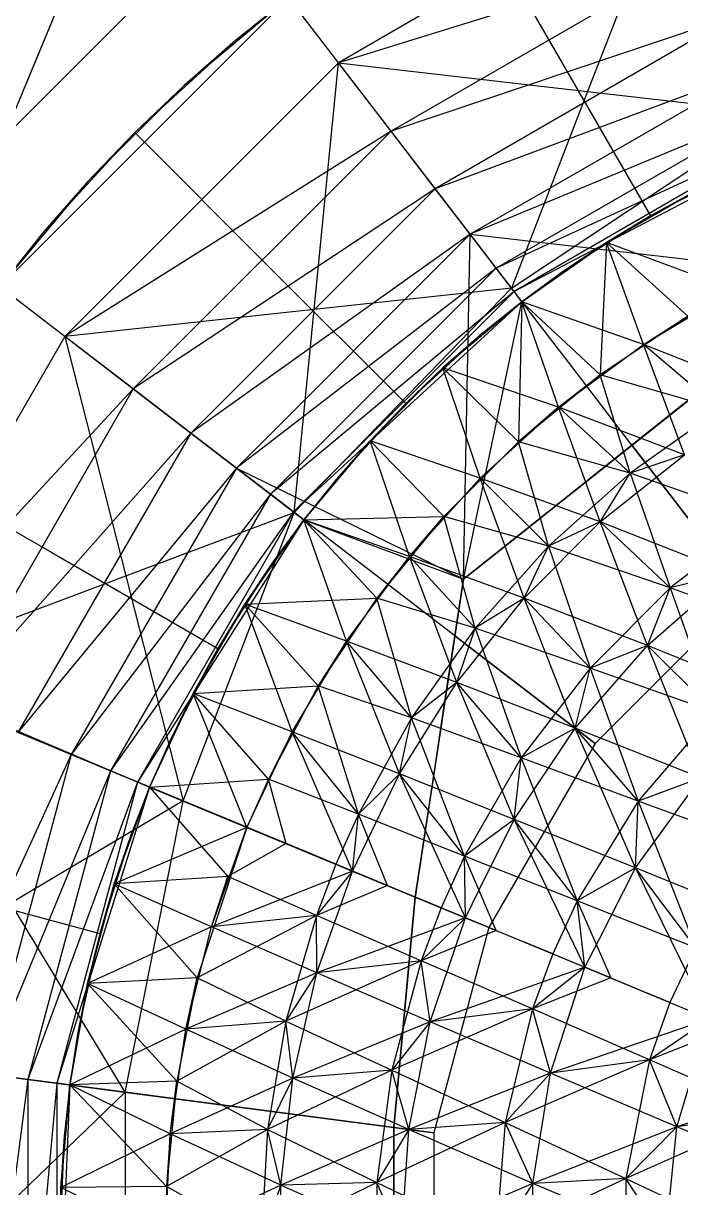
# Model space of a CAD drawing. Header units: millimetres. Extents: x -90 to 90, y -106 to 105.
# Drawn here: x -38.14 to -17.55, y 1.61 to 38.07 of the extents above; entities that cross this region are included whole.
import ezdxf

# ---------------------------------------------------------------- set-up
doc = ezdxf.new("R2010")
doc.units = ezdxf.units.MM
doc.header["$MEASUREMENT"] = 0
for name, color, linetype, true_color in [('1-CHJ_FG-O180x6', 116, 'Continuous', 0x008040), ('1-CHJ_XG1-O245x8', 241, 'Continuous', 0xff969c), ('1-QD_FG1-O114x6', 154, 'Continuous', 0x155aa6), ('1-QD_FG2-O140x6', 140, 'Continuous', 0x00b5ff), ('1-QD_FG3-O168x6', 254, 'Continuous', 0xbfbfff), ('1-QD_XG1-O168x6', 30, 'Continuous', 0xff7f00), ('1-QD_XG2-O180x8', 86, 'Continuous', 0x146d00), ('1-QD_XG3-O203x8', 12, 'Continuous', 0xbf0000), ('1-TC_ZL-B500x300x12x16', 31, 'Continuous', 0xffc28c), ('1-TG_CL-O457x12', 5, 'Continuous', 0x0000ff), ('1-TG_FG-O219x10', 140, 'Continuous', 0x00bcff), ('1-TG_HL-O299x8', 9, 'Continuous', 0xc4c4c4), ('1-TG_XG-O299x8', 12, 'Continuous', 0xb80000), ('1-TG_ZC1-O299x8', 140, 'Continuous', 0x00b2ff), ('1-TG_ZC2-O457x10', 84, 'Continuous', 0x25a025), ('1-XWM_L1-O402x10', 145, 'Continuous', 0x3e88b5), ('1-YGZ-O1100x50', 1, 'Continuous', 0xff0000), ('1-YGZ-O1200x30', 9, 'Continuous', 0xbfbfbf), ('1-YGZ-O600x20', 6, 'Continuous', 0xff00ff), ('1-ZHJ_FG1-O219x8', 125, 'Continuous', 0x3fbf7f), ('1-ZHJ_XG1-O351x10', 15, 'Continuous', 0xbf3f3f)]:
    doc.layers.add(name, color=color, linetype=linetype, true_color=true_color)

msp = doc.modelspace()

# ---------------------------------------------------------------- linework, layer by layer
at = {"layer": '1-CHJ_FG-O180x6'}
for p, q in [((-17.085, 32.819, 20), (-18.5, 32.043, 23)), ((-18.5, 32.043, 23), (-19.88, 31.205, 20)), ((-19.88, 31.205, 20), (-21.222, 30.309, 23)), ((-21.222, 30.309, 23), (-22.524, 29.354, 20)), ((-22.524, 29.354, 20), (-23.783, 28.344, 23)), ((-23.783, 28.344, 23), (-24.997, 27.279, 20)), ((-24.997, 27.279, 20), (-26.163, 26.163, 23)), ((-26.163, 26.163, 23), (-27.279, 24.997, 20)), ((-27.279, 24.997, 20), (-28.344, 23.783, 23)), ((-28.344, 23.783, 23), (-29.354, 22.524, 20)), ((-29.354, 22.524, 20), (-30.309, 21.222, 23)), ((-30.309, 21.222, 23), (-31.205, 19.88, 20)), ((-31.205, 19.88, 20), (-32.043, 18.5, 23)), ((-32.043, 18.5, 23), (-32.819, 17.085, 20)), ((-32.819, 17.085, 20), (-33.533, 15.637, 23)), ((-33.533, 15.637, 23), (-34.184, 14.159, 20)), ((-34.184, 14.159, 20), (-34.769, 12.655, 23)), ((-34.769, 12.655, 23), (-35.288, 11.126, 20)), ((-35.288, 11.126, 20), (-35.739, 9.576, 23)), ((-35.739, 9.576, 23), (-36.123, 8.008, 20)), ((-36.123, 8.008, 20), (-36.438, 6.425, 23)), ((-36.438, 6.425, 23), (-36.683, 4.829, 20)), ((-36.683, 4.829, 20), (-36.859, 3.225, 23)), ((-36.859, 3.225, 23), (-36.965, 1.614, 20)), ((-36.965, 1.614, 20), (-37, 0, 23))]:
    msp.add_line(p, q, dxfattribs=at)
at = {"layer": '1-CHJ_XG1-O245x8'}
for p, q in [((-15.637, 33.533, 23), (-18.5, 32.043, 23)), ((-17.085, 32.819, 20), (-19.88, 31.205, 20)), ((-18.5, 32.043, 23), (-21.222, 30.309, 23)), ((-19.88, 31.205, 20), (-22.524, 29.354, 20)), ((-21.222, 30.309, 23), (-22.524, 29.354, 23)), ((-22.524, 29.354, 20), (-24.997, 27.279, 20)), ((-22.524, 29.354, 23), (-23.783, 28.344, 23)), ((-23.783, 28.344, 23), (-26.163, 26.163, 23)), ((-24.997, 27.279, 20), (-27.279, 24.997, 20)), ((-26.163, 26.163, 23), (-28.344, 23.783, 23)), ((-27.279, 24.997, 20), (-29.354, 22.524, 20)), ((-28.344, 23.783, 23), (-29.354, 22.524, 23)), ((-29.354, 22.524, 20), (-31.205, 19.88, 20)), ((-29.354, 22.524, 23), (-30.309, 21.222, 23)), ((-30.309, 21.222, 23), (-32.043, 18.5, 23)), ((-31.205, 19.88, 20), (-32.819, 17.085, 20)), ((-32.043, 18.5, 23), (-33.533, 15.637, 23)), ((-32.819, 17.085, 20), (-34.184, 14.159, 20)), ((-33.533, 15.637, 23), (-34.184, 14.159, 23)), ((-34.184, 14.159, 20), (-35.288, 11.126, 20)), ((-34.184, 14.159, 23), (-34.769, 12.655, 23)), ((-34.769, 12.655, 23), (-35.739, 9.576, 23)), ((-35.288, 11.126, 20), (-36.123, 8.008, 20)), ((-35.739, 9.576, 23), (-36.438, 6.425, 23)), ((-36.123, 8.008, 20), (-36.683, 4.829, 20)), ((-36.438, 6.425, 23), (-36.683, 4.829, 23)), ((-36.683, 4.829, 20), (-36.965, 1.614, 20)), ((-36.683, 4.829, 23), (-36.859, 3.225, 23)), ((-36.859, 3.225, 23), (-37, 0, 23)), ((-36.965, 1.614, 20), (-36.965, -1.614, 20))]:
    msp.add_line(p, q, dxfattribs=at)
at = {"layer": '1-QD_FG1-O114x6'}
for p, q in [((-16.005, 20.858, 23.664), (-17.883, 20.391, 20.765)), ((-18.591, 18.591, 23.664), (-17.883, 20.391, 20.765)), ((-18.591, 18.591, 23.664), (-20.391, 17.883, 20.765)), ((-16.502, 16.502, 23.055), (-18.591, 18.591, 23.664)), ((-20.858, 16.005, 23.664), (-20.391, 17.883, 20.765)), ((-20.858, 16.005, 23.664), (-22.551, 15.068, 20.765)), ((-18.881, 13.718, 23.055), (-20.858, 16.005, 23.664)), ((-22.769, 13.146, 23.664), (-22.551, 15.068, 20.765)), ((-16.917, 14.449, 25.867), (-18.881, 13.718, 23.055)), ((-18.969, 11.625, 25.867), (-18.881, 13.718, 23.055)), ((-22.769, 13.146, 23.664), (-24.325, 11.996, 20.765)), ((-20.794, 10.595, 23.055), (-22.769, 13.146, 23.664)), ((-24.29, 10.061, 23.664), (-24.325, 11.996, 20.765)), ((-18.969, 11.625, 25.867), (-20.794, 10.595, 23.055)), ((-17.076, 9.127, 24.993), (-18.969, 11.625, 25.867)), ((-20.554, 8.514, 25.867), (-20.794, 10.595, 23.055)), ((-24.29, 10.061, 23.664), (-25.682, 8.718, 20.765)), ((-25.395, 6.805, 23.664), (-25.682, 8.718, 20.765)), ((-20.554, 8.514, 25.867), (-22.195, 7.212, 23.055)), ((-22.195, 7.212, 23.055), (-25.395, 6.805, 23.664)), ((-21.633, 5.194, 25.867), (-22.195, 7.212, 23.055)), ((-25.395, 6.805, 23.664), (-26.601, 5.291, 20.765)), ((-16.65, 6.897, 27.694), (-18.528, 5.62, 24.993)), ((-18.528, 5.62, 24.993), (-21.633, 5.194, 25.867)), ((-17.676, 3.516, 27.694), (-18.528, 5.62, 24.993)), ((-26.066, 3.432, 23.664), (-26.601, 5.291, 20.765)), ((-21.633, 5.194, 25.867), (-23.05, 3.651, 23.055)), ((-23.05, 3.651, 23.055), (-26.066, 3.432, 23.664)), ((-22.179, 1.746, 25.867), (-23.05, 3.651, 23.055)), ((-14.708, 3.941, 26.563), (-17.676, 3.516, 27.694)), ((-26.066, 3.432, 23.664), (-27.064, 1.774, 20.765)), ((-17.676, 3.516, 27.694), (-19.269, 1.898, 24.993)), ((-19.269, 1.898, 24.993), (-22.179, 1.746, 25.867)), ((-18.022, 0, 27.694), (-19.269, 1.898, 24.993)), ((-26.291, 0, 23.664), (-27.064, 1.774, 20.765)), ((-22.179, 1.746, 25.867), (-23.338, 0, 23.055))]:
    msp.add_line(p, q, dxfattribs=at)
at = {"layer": '1-QD_FG2-O140x6'}
for p, q in [((-19.88, 31.205, 15), (-20.074, 27.066, 15)), ((-17.324, 28.903, 15), (-19.88, 31.205, 15)), ((-22.524, 29.354, 15), (-22.63, 24.968, 15)), ((-20.074, 27.066, 15), (-22.524, 29.354, 15)), ((-18.721, 28.019, 18.208), (-17.324, 28.903, 15)), ((-16.324, 25.98, 18.142), (-18.721, 28.019, 18.208)), ((-22.63, 24.968, 15), (-24.997, 27.279, 15)), ((-21.378, 26.049, 18.208), (-20.074, 27.066, 15)), ((-21.378, 26.049, 18.208), (-22.63, 24.968, 15)), ((-19.13, 23.989, 18.142), (-21.378, 26.049, 18.208)), ((-24.968, 22.63, 15), (-27.279, 24.997, 15)), ((-17.429, 24.563, 21.104), (-19.13, 23.989, 18.142)), ((-21.696, 21.696, 18.142), (-23.828, 23.828, 18.208)), ((-20.069, 22.457, 21.104), (-19.13, 23.989, 18.142)), ((-29.354, 22.524, 15), (-24.968, 22.63, 15)), ((-26.049, 21.378, 18.208), (-24.968, 22.63, 15)), ((-27.066, 20.074, 15), (-29.354, 22.524, 15)), ((-20.069, 22.457, 21.104), (-21.696, 21.696, 18.142)), ((-17.883, 20.391, 20.765), (-20.069, 22.457, 21.104)), ((-22.457, 20.069, 21.104), (-21.696, 21.696, 18.142)), ((-26.049, 21.378, 18.208), (-27.066, 20.074, 15)), ((-23.989, 19.13, 18.142), (-26.049, 21.378, 18.208)), ((-31.205, 19.88, 15), (-27.066, 20.074, 15)), ((-22.457, 20.069, 21.104), (-23.989, 19.13, 18.142)), ((-20.391, 17.883, 20.765), (-22.457, 20.069, 21.104)), ((-28.903, 17.324, 15), (-31.205, 19.88, 15)), ((-24.563, 17.429, 21.104), (-23.989, 19.13, 18.142)), ((-28.019, 18.721, 18.208), (-28.903, 17.324, 15)), ((-25.98, 16.324, 18.142), (-28.019, 18.721, 18.208)), ((-32.819, 17.085, 15), (-28.903, 17.324, 15)), ((-24.563, 17.429, 21.104), (-25.98, 16.324, 18.142)), ((-22.551, 15.068, 20.765), (-24.563, 17.429, 21.104)), ((-30.462, 14.408, 15), (-32.819, 17.085, 15)), ((-26.36, 14.569, 21.104), (-25.98, 16.324, 18.142)), ((-29.719, 15.885, 18.208), (-30.462, 14.408, 15)), ((-27.644, 13.313, 18.142), (-29.719, 15.885, 18.208)), ((-34.184, 14.159, 15), (-30.462, 14.408, 15)), ((-26.36, 14.569, 21.104), (-27.644, 13.313, 18.142)), ((-24.325, 11.996, 20.765), (-26.36, 14.569, 21.104)), ((-34.184, 14.159, 15), (-31.728, 11.352, 15)), ((-27.826, 11.526, 21.104), (-27.644, 13.313, 18.142)), ((-31.728, 11.352, 15), (-35.288, 11.126, 15)), ((-32.247, 9.782, 18.208), (-31.728, 11.352, 15)), ((-27.826, 11.526, 21.104), (-28.961, 10.134, 18.142)), ((-35.288, 11.126, 15), (-32.688, 8.188, 15)), ((-28.961, 10.134, 18.142), (-32.247, 9.782, 18.208)), ((-28.941, 8.338, 21.104), (-28.961, 10.134, 18.142)), ((-25.682, 8.718, 20.765), (-28.941, 8.338, 21.104)), ((-32.688, 8.188, 15), (-36.123, 8.008, 15)), ((-33.05, 6.574, 18.208), (-32.688, 8.188, 15)), ((-28.941, 8.338, 21.104), (-29.913, 6.828, 18.142)), ((-36.123, 8.008, 15), (-33.333, 4.944, 15)), ((-29.913, 6.828, 18.142), (-33.05, 6.574, 18.208)), ((-29.693, 5.045, 21.104), (-29.913, 6.828, 18.142)), ((-26.601, 5.291, 20.765), (-29.693, 5.045, 21.104)), ((-33.333, 4.944, 15), (-36.683, 4.829, 15)), ((-36.683, 4.829, 15), (-33.657, 1.653, 15)), ((-33.535, 3.303, 18.208), (-33.333, 4.944, 15)), ((-29.693, 5.045, 21.104), (-30.49, 3.435, 18.142)), ((-33.535, 3.303, 18.208), (-33.657, 1.653, 15)), ((-30.49, 3.435, 18.142), (-33.535, 3.303, 18.208)), ((-30.071, 1.689, 21.104), (-30.49, 3.435, 18.142)), ((-33.657, 1.653, 15), (-36.965, 1.614, 15)), ((-30.071, 1.689, 21.104), (-30.683, 0, 18.142)), ((-27.064, 1.774, 20.765), (-30.071, 1.689, 21.104))]:
    msp.add_line(p, q, dxfattribs=at)
at = {"layer": '1-QD_FG3-O168x6'}
for p, q in [((-17.085, 32.819, 15), (-19.88, 31.205, 12)), ((-19.88, 31.205, 15), (-22.524, 29.354, 12)), ((-19.88, 31.205, 12), (-19.88, 31.205, 15)), ((-22.524, 29.354, 15), (-24.997, 27.279, 12)), ((-24.997, 27.279, 15), (-27.279, 24.997, 12)), ((-24.997, 27.279, 12), (-24.997, 27.279, 15)), ((-27.279, 24.997, 15), (-29.354, 22.524, 12)), ((-27.279, 24.997, 12), (-27.279, 24.997, 15)), ((-29.354, 22.524, 15), (-31.205, 19.88, 12)), ((-31.205, 19.88, 15), (-32.819, 17.085, 12)), ((-31.205, 19.88, 12), (-31.205, 19.88, 15)), ((-32.819, 17.085, 15), (-34.184, 14.159, 12)), ((-32.819, 17.085, 12), (-32.819, 17.085, 15)), ((-34.184, 14.159, 15), (-35.288, 11.126, 12)), ((-32.837, 13.602, 13.63), (-34.184, 14.159, 15)), ((-34.184, 14.159, 15), (-31.133, 12.896, 15)), ((-32.692, 13.541, 16.642), (-29.906, 12.388, 16.712)), ((-31.133, 12.896, 15), (-32.692, 13.541, 16.642)), ((-31.133, 12.896, 18.208), (-28.347, 11.742, 18.142)), ((-29.906, 12.388, 16.712), (-31.133, 12.896, 18.208)), ((-29.509, 12.223, 19.697), (-26.73, 11.072, 19.494)), ((-28.347, 11.742, 18.142), (-29.509, 12.223, 19.697)), ((-27.826, 11.526, 21.104), (-25.057, 10.379, 20.765)), ((-26.73, 11.072, 19.494), (-27.826, 11.526, 21.104)), ((-35.288, 11.126, 15), (-36.123, 8.008, 12)), ((-35.288, 11.126, 12), (-35.288, 11.126, 15)), ((-26.085, 10.805, 22.428), (-23.333, 9.665, 21.953)), ((-25.057, 10.379, 20.765), (-26.085, 10.805, 22.428)), ((-24.29, 10.061, 23.664), (-21.561, 8.931, 23.055)), ((-23.333, 9.665, 21.953), (-24.29, 10.061, 23.664)), ((-22.445, 9.297, 24.811), (-19.745, 8.179, 24.069)), ((-21.561, 8.931, 23.055), (-22.445, 9.297, 24.811)), ((-20.554, 8.514, 25.867), (-17.888, 7.409, 24.993)), ((-19.745, 8.179, 24.069), (-20.554, 8.514, 25.867)), ((-36.123, 8.008, 15), (-36.683, 4.829, 12)), ((-36.123, 8.008, 12), (-36.123, 8.008, 15)), ((-18.621, 7.713, 26.829), (-15.994, 6.625, 25.825)), ((-17.888, 7.409, 24.993), (-18.621, 7.713, 26.829)), ((-36.683, 4.829, 15), (-36.965, 1.614, 12)), ((-36.965, 1.614, 12), (-36.965, 1.614, 15)), ((-36.965, 1.614, 15), (-36.965, -1.614, 12))]:
    msp.add_line(p, q, dxfattribs=at)
at = {"layer": '1-QD_XG1-O168x6'}
for p, q in [((-18.591, 18.591, 23.664), (-20.069, 22.457, 21.104)), ((-16.005, 20.858, 23.664), (-20.069, 22.457, 21.104)), ((-18.591, 18.591, 23.664), (-16.005, 20.858, 23.664)), ((-20.858, 16.005, 23.664), (-22.457, 20.069, 21.104)), ((-18.591, 18.591, 23.664), (-22.457, 20.069, 21.104)), ((-13.718, 18.881, 23.055), (-17.883, 20.391, 20.765)), ((-17.883, 20.391, 20.765), (-16.502, 16.502, 23.055)), ((-20.858, 16.005, 23.664), (-18.591, 18.591, 23.664)), ((-16.917, 14.449, 25.867), (-18.591, 18.591, 23.664)), ((-14.449, 16.917, 25.867), (-18.591, 18.591, 23.664)), ((-16.502, 16.502, 23.055), (-20.391, 17.883, 20.765)), ((-20.391, 17.883, 20.765), (-18.881, 13.718, 23.055)), ((-22.769, 13.146, 23.664), (-24.563, 17.429, 21.104)), ((-20.858, 16.005, 23.664), (-24.563, 17.429, 21.104)), ((-16.502, 16.502, 23.055), (-18.881, 13.718, 23.055)), ((-22.769, 13.146, 23.664), (-20.858, 16.005, 23.664)), ((-18.969, 11.625, 25.867), (-20.858, 16.005, 23.664)), ((-16.917, 14.449, 25.867), (-20.858, 16.005, 23.664)), ((-18.881, 13.718, 23.055), (-22.551, 15.068, 20.765)), ((-22.551, 15.068, 20.765), (-20.794, 10.595, 23.055)), ((-24.29, 10.061, 23.664), (-26.36, 14.569, 21.104)), ((-22.769, 13.146, 23.664), (-26.36, 14.569, 21.104)), ((-18.969, 11.625, 25.867), (-16.917, 14.449, 25.867)), ((-18.881, 13.718, 23.055), (-20.794, 10.595, 23.055)), ((-14.967, 12.283, 24.993), (-18.881, 13.718, 23.055)), ((-18.881, 13.718, 23.055), (-17.076, 9.127, 24.993)), ((-23.848, 10.958, 23.664), (-22.769, 13.146, 23.664)), ((-20.554, 8.514, 25.867), (-22.769, 13.146, 23.664)), ((-18.969, 11.625, 25.867), (-22.769, 13.146, 23.664)), ((-20.794, 10.595, 23.055), (-24.325, 11.996, 20.765)), ((-23.333, 9.665, 21.953), (-24.325, 11.996, 20.765)), ((-20.1, 9.405, 25.867), (-18.969, 11.625, 25.867)), ((-16.65, 6.897, 27.694), (-18.969, 11.625, 25.867)), ((-14.985, 10.012, 27.694), (-18.969, 11.625, 25.867)), ((-24.29, 10.061, 23.664), (-23.848, 10.958, 23.664)), ((-20.794, 10.595, 23.055), (-21.561, 8.931, 23.055)), ((-17.076, 9.127, 24.993), (-20.794, 10.595, 23.055)), ((-20.794, 10.595, 23.055), (-19.745, 8.179, 24.069)), ((-24.29, 10.061, 23.664), (-28.941, 8.338, 21.104)), ((-24.611, 9.114, 23.664), (-24.29, 10.061, 23.664)), ((-23.333, 9.665, 21.953), (-25.682, 8.718, 20.765)), ((-20.554, 8.514, 25.867), (-20.1, 9.405, 25.867)), ((-17.076, 9.127, 24.993), (-17.888, 7.409, 24.993)), ((-25.395, 6.805, 23.664), (-24.611, 9.114, 23.664)), ((-21.561, 8.931, 23.055), (-22.195, 7.212, 23.055)), ((-22.195, 7.212, 23.055), (-25.682, 8.718, 20.765)), ((-20.554, 8.514, 25.867), (-25.395, 6.805, 23.664)), ((-20.863, 7.563, 25.867), (-20.554, 8.514, 25.867)), ((-25.395, 6.805, 23.664), (-28.941, 8.338, 21.104)), ((-19.745, 8.179, 24.069), (-22.195, 7.212, 23.055)), ((-21.633, 5.194, 25.867), (-20.863, 7.563, 25.867)), ((-17.888, 7.409, 24.993), (-18.528, 5.62, 24.993)), ((-22.195, 7.212, 23.055), (-26.601, 5.291, 20.765)), ((-22.195, 7.212, 23.055), (-23.05, 3.651, 23.055)), ((-18.528, 5.62, 24.993), (-22.195, 7.212, 23.055)), ((-25.395, 6.805, 23.664), (-29.693, 5.045, 21.104)), ((-26.066, 3.432, 23.664), (-25.395, 6.805, 23.664)), ((-21.633, 5.194, 25.867), (-25.395, 6.805, 23.664)), ((-16.65, 6.897, 27.694), (-21.633, 5.194, 25.867)), ((-15.994, 6.625, 25.825), (-18.528, 5.62, 24.993)), ((-17.676, 3.516, 27.694), (-16.94, 5.94, 27.694)), ((-18.528, 5.62, 24.993), (-23.05, 3.651, 23.055)), ((-18.528, 5.62, 24.993), (-19.269, 1.898, 24.993)), ((-14.708, 3.941, 26.563), (-18.528, 5.62, 24.993)), ((-26.601, 5.291, 20.765), (-23.05, 3.651, 23.055)), ((-21.633, 5.194, 25.867), (-26.066, 3.432, 23.664)), ((-22.179, 1.746, 25.867), (-21.633, 5.194, 25.867)), ((-17.676, 3.516, 27.694), (-21.633, 5.194, 25.867)), ((-12.609, 5.223, 29.132), (-17.676, 3.516, 27.694)), ((-26.066, 3.432, 23.664), (-29.693, 5.045, 21.104)), ((-23.05, 3.651, 23.055), (-27.064, 1.774, 20.765)), ((-23.05, 3.651, 23.055), (-23.338, 0, 23.055)), ((-23.05, 3.651, 23.055), (-19.269, 1.898, 24.993)), ((-14.708, 3.941, 26.563), (-19.269, 1.898, 24.993)), ((-26.066, 3.432, 23.664), (-30.071, 1.689, 21.104)), ((-26.291, 0, 23.664), (-26.066, 3.432, 23.664)), ((-22.179, 1.746, 25.867), (-26.066, 3.432, 23.664)), ((-17.676, 3.516, 27.694), (-22.179, 1.746, 25.867)), ((-18.022, 0, 27.694), (-17.676, 3.516, 27.694)), ((-13.531, 1.781, 29.132), (-17.676, 3.516, 27.694)), ((-19.269, 1.898, 24.993), (-23.338, 0, 23.055)), ((-19.269, 1.898, 24.993), (-19.269, -1.898, 24.993)), ((-19.269, 1.898, 24.993), (-15.227, 0, 26.563)), ((-26.291, 0, 23.664), (-30.071, 1.689, 21.104)), ((-27.064, 1.774, 20.765), (-23.338, 0, 23.055)), ((-22.179, 1.746, 25.867), (-26.291, 0, 23.664)), ((-22.179, -1.746, 25.867), (-22.179, 1.746, 25.867)), ((-18.022, 0, 27.694), (-22.179, 1.746, 25.867))]:
    msp.add_line(p, q, dxfattribs=at)
at = {"layer": '1-QD_XG2-O180x8'}
for p, q in [((-19.88, 31.205, 15), (-17.085, 32.819, 15)), ((-22.524, 29.354, 15), (-19.88, 31.205, 15)), ((-19.88, 31.205, 12), (-20.074, 27.066, 15)), ((-17.324, 28.903, 15), (-19.88, 31.205, 12)), ((-18.721, 28.019, 18.208), (-15.885, 29.719, 18.208)), ((-24.997, 27.279, 15), (-22.524, 29.354, 15)), ((-22.524, 29.354, 12), (-22.63, 24.968, 15)), ((-20.074, 27.066, 15), (-22.524, 29.354, 12)), ((-17.324, 28.903, 15), (-20.074, 27.066, 15)), ((-21.378, 26.049, 18.208), (-18.721, 28.019, 18.208)), ((-17.429, 24.563, 21.104), (-18.721, 28.019, 18.208)), ((-14.569, 26.36, 21.104), (-18.721, 28.019, 18.208)), ((-27.279, 24.997, 15), (-24.997, 27.279, 15)), ((-22.63, 24.968, 15), (-24.997, 27.279, 12)), ((-20.074, 27.066, 15), (-22.63, 24.968, 15)), ((-19.13, 23.989, 18.142), (-20.074, 27.066, 15)), ((-16.324, 25.98, 18.142), (-20.074, 27.066, 15)), ((-23.828, 23.828, 18.208), (-21.378, 26.049, 18.208)), ((-20.069, 22.457, 21.104), (-21.378, 26.049, 18.208)), ((-17.429, 24.563, 21.104), (-21.378, 26.049, 18.208)), ((-16.324, 25.98, 18.142), (-19.13, 23.989, 18.142)), ((-29.354, 22.524, 15), (-27.279, 24.997, 15)), ((-24.968, 22.63, 15), (-27.279, 24.997, 12)), ((-22.63, 24.968, 15), (-24.968, 22.63, 15)), ((-19.13, 23.989, 18.142), (-22.63, 24.968, 15)), ((-21.696, 21.696, 18.142), (-22.63, 24.968, 15)), ((-20.069, 22.457, 21.104), (-17.429, 24.563, 21.104)), ((-26.049, 21.378, 18.208), (-23.828, 23.828, 18.208)), ((-22.457, 20.069, 21.104), (-23.828, 23.828, 18.208)), ((-20.069, 22.457, 21.104), (-23.828, 23.828, 18.208)), ((-19.13, 23.989, 18.142), (-21.696, 21.696, 18.142)), ((-19.13, 23.989, 18.142), (-17.883, 20.391, 20.765)), ((-15.068, 22.551, 20.765), (-19.13, 23.989, 18.142)), ((-29.354, 22.524, 12), (-24.968, 22.63, 15)), ((-24.968, 22.63, 15), (-27.066, 20.074, 15)), ((-21.696, 21.696, 18.142), (-24.968, 22.63, 15)), ((-23.989, 19.13, 18.142), (-24.968, 22.63, 15)), ((-31.205, 19.88, 15), (-29.354, 22.524, 15)), ((-27.066, 20.074, 15), (-29.354, 22.524, 12)), ((-22.457, 20.069, 21.104), (-20.069, 22.457, 21.104)), ((-15.068, 22.551, 20.765), (-17.883, 20.391, 20.765)), ((-21.696, 21.696, 18.142), (-23.989, 19.13, 18.142)), ((-21.696, 21.696, 18.142), (-20.391, 17.883, 20.765)), ((-17.883, 20.391, 20.765), (-21.696, 21.696, 18.142)), ((-28.019, 18.721, 18.208), (-26.049, 21.378, 18.208)), ((-24.563, 17.429, 21.104), (-26.049, 21.378, 18.208)), ((-22.457, 20.069, 21.104), (-26.049, 21.378, 18.208)), ((-31.205, 19.88, 12), (-27.066, 20.074, 15)), ((-27.066, 20.074, 15), (-28.903, 17.324, 15)), ((-23.989, 19.13, 18.142), (-27.066, 20.074, 15)), ((-25.98, 16.324, 18.142), (-27.066, 20.074, 15)), ((-24.563, 17.429, 21.104), (-22.457, 20.069, 21.104)), ((-17.883, 20.391, 20.765), (-20.391, 17.883, 20.765)), ((-32.819, 17.085, 15), (-31.205, 19.88, 15)), ((-28.903, 17.324, 15), (-31.205, 19.88, 12)), ((-23.989, 19.13, 18.142), (-25.98, 16.324, 18.142)), ((-20.391, 17.883, 20.765), (-23.989, 19.13, 18.142)), ((-23.989, 19.13, 18.142), (-22.551, 15.068, 20.765)), ((-29.719, 15.885, 18.208), (-28.019, 18.721, 18.208)), ((-26.36, 14.569, 21.104), (-28.019, 18.721, 18.208)), ((-24.563, 17.429, 21.104), (-28.019, 18.721, 18.208)), ((-20.391, 17.883, 20.765), (-22.551, 15.068, 20.765)), ((-32.819, 17.085, 12), (-28.903, 17.324, 15)), ((-28.903, 17.324, 15), (-30.462, 14.408, 15)), ((-25.98, 16.324, 18.142), (-28.903, 17.324, 15)), ((-27.644, 13.313, 18.142), (-28.903, 17.324, 15)), ((-26.36, 14.569, 21.104), (-24.563, 17.429, 21.104)), ((-34.184, 14.159, 15), (-32.819, 17.085, 15)), ((-30.462, 14.408, 15), (-32.819, 17.085, 12)), ((-25.98, 16.324, 18.142), (-27.644, 13.313, 18.142)), ((-22.551, 15.068, 20.765), (-25.98, 16.324, 18.142)), ((-24.325, 11.996, 20.765), (-25.98, 16.324, 18.142)), ((-30.705, 13.799, 18.208), (-29.719, 15.885, 18.208)), ((-27.826, 11.526, 21.104), (-29.719, 15.885, 18.208)), ((-26.36, 14.569, 21.104), (-29.719, 15.885, 18.208)), ((-22.551, 15.068, 20.765), (-24.325, 11.996, 20.765)), ((-34.184, 14.159, 12), (-30.462, 14.408, 15)), ((-30.462, 14.408, 15), (-31.133, 12.896, 15)), ((-27.644, 13.313, 18.142), (-30.462, 14.408, 15)), ((-29.906, 12.388, 16.712), (-30.462, 14.408, 15)), ((-27.392, 12.427, 21.104), (-26.36, 14.569, 21.104)), ((-35.288, 11.126, 15), (-34.184, 14.159, 15)), ((-34.184, 14.159, 12), (-31.728, 11.352, 15)), ((-31.133, 12.896, 18.208), (-30.705, 13.799, 18.208)), ((-27.644, 13.313, 18.142), (-28.347, 11.742, 18.142)), ((-24.325, 11.996, 20.765), (-27.644, 13.313, 18.142)), ((-26.73, 11.072, 19.494), (-27.644, 13.313, 18.142)), ((-31.133, 12.896, 15), (-32.688, 8.188, 15)), ((-31.469, 11.954, 18.208), (-31.133, 12.896, 18.208)), ((-27.826, 11.526, 21.104), (-27.392, 12.427, 21.104)), ((-29.906, 12.388, 16.712), (-31.728, 11.352, 15)), ((-32.247, 9.782, 18.208), (-31.469, 11.954, 18.208)), ((-28.347, 11.742, 18.142), (-28.961, 10.134, 18.142)), ((-24.325, 11.996, 20.765), (-25.057, 10.379, 20.765)), ((-31.728, 11.352, 15), (-35.288, 11.126, 12)), ((-27.826, 11.526, 21.104), (-32.247, 9.782, 18.208)), ((-28.961, 10.134, 18.142), (-31.728, 11.352, 15)), ((-28.156, 10.582, 21.104), (-27.826, 11.526, 21.104)), ((-36.123, 8.008, 15), (-35.288, 11.126, 15)), ((-35.288, 11.126, 12), (-32.688, 8.188, 15)), ((-26.73, 11.072, 19.494), (-28.961, 10.134, 18.142)), ((-28.941, 8.338, 21.104), (-28.156, 10.582, 21.104)), ((-25.057, 10.379, 20.765), (-25.682, 8.718, 20.765)), ((-28.961, 10.134, 18.142), (-32.688, 8.188, 15)), ((-28.961, 10.134, 18.142), (-29.913, 6.828, 18.142)), ((-25.682, 8.718, 20.765), (-28.961, 10.134, 18.142)), ((-33.05, 6.574, 18.208), (-32.247, 9.782, 18.208)), ((-28.941, 8.338, 21.104), (-32.247, 9.782, 18.208)), ((-25.682, 8.718, 20.765), (-29.913, 6.828, 18.142)), ((-25.682, 8.718, 20.765), (-26.601, 5.291, 20.765)), ((-32.688, 8.188, 15), (-36.123, 8.008, 12)), ((-32.688, 8.188, 15), (-33.333, 4.944, 15)), ((-28.941, 8.338, 21.104), (-33.05, 6.574, 18.208)), ((-29.913, 6.828, 18.142), (-32.688, 8.188, 15)), ((-29.693, 5.045, 21.104), (-28.941, 8.338, 21.104)), ((-36.683, 4.829, 15), (-36.123, 8.008, 15)), ((-36.123, 8.008, 12), (-33.333, 4.944, 15)), ((-33.535, 3.303, 18.208), (-33.05, 6.574, 18.208)), ((-29.913, 6.828, 18.142), (-33.333, 4.944, 15)), ((-29.693, 5.045, 21.104), (-33.05, 6.574, 18.208)), ((-29.913, 6.828, 18.142), (-30.49, 3.435, 18.142)), ((-29.913, 6.828, 18.142), (-26.601, 5.291, 20.765)), ((-26.601, 5.291, 20.765), (-30.49, 3.435, 18.142)), ((-26.601, 5.291, 20.765), (-27.064, 1.774, 20.765)), ((-36.965, 1.614, 15), (-36.683, 4.829, 15)), ((-33.333, 4.944, 15), (-36.683, 4.829, 12)), ((-36.683, 4.829, 12), (-33.657, 1.653, 15)), ((-33.333, 4.944, 15), (-33.657, 1.653, 15)), ((-29.693, 5.045, 21.104), (-33.535, 3.303, 18.208)), ((-30.49, 3.435, 18.142), (-33.333, 4.944, 15)), ((-30.071, 1.689, 21.104), (-29.693, 5.045, 21.104)), ((-33.698, 0, 18.208), (-33.535, 3.303, 18.208)), ((-30.49, 3.435, 18.142), (-33.657, 1.653, 15)), ((-30.071, 1.689, 21.104), (-33.535, 3.303, 18.208)), ((-30.49, 3.435, 18.142), (-30.683, 0, 18.142)), ((-30.49, 3.435, 18.142), (-27.064, 1.774, 20.765)), ((-33.657, 1.653, 15), (-36.965, 1.614, 12)), ((-36.965, -1.614, 15), (-36.965, 1.614, 15)), ((-30.071, 1.689, 21.104), (-33.698, 0, 18.208)), ((-33.657, 1.653, 15), (-33.657, -1.653, 15)), ((-30.683, 0, 18.142), (-33.657, 1.653, 15)), ((-27.064, 1.774, 20.765), (-30.683, 0, 18.142)), ((-30.071, -1.689, 21.104), (-30.071, 1.689, 21.104)), ((-27.064, 1.774, 20.765), (-27.064, -1.774, 20.765))]:
    msp.add_line(p, q, dxfattribs=at)
at = {"layer": '1-QD_XG3-O203x8'}
for p, q in [((-19.88, 31.205, 12), (-17.085, 32.819, 12)), ((-22.524, 29.354, 12), (-19.88, 31.205, 12)), ((-18.721, 28.019, 18.208), (-19.88, 31.205, 15)), ((-15.885, 29.719, 18.208), (-19.88, 31.205, 15)), ((-24.997, 27.279, 12), (-22.524, 29.354, 12)), ((-21.378, 26.049, 18.208), (-22.524, 29.354, 15)), ((-18.721, 28.019, 18.208), (-22.524, 29.354, 15)), ((-27.279, 24.997, 12), (-24.997, 27.279, 12)), ((-23.828, 23.828, 18.208), (-24.997, 27.279, 15)), ((-21.378, 26.049, 18.208), (-24.997, 27.279, 15)), ((-29.354, 22.524, 12), (-27.279, 24.997, 12)), ((-26.049, 21.378, 18.208), (-27.279, 24.997, 15)), ((-23.828, 23.828, 18.208), (-27.279, 24.997, 15)), ((-31.205, 19.88, 12), (-29.354, 22.524, 12)), ((-28.019, 18.721, 18.208), (-29.354, 22.524, 15)), ((-26.049, 21.378, 18.208), (-29.354, 22.524, 15)), ((-32.819, 17.085, 12), (-31.205, 19.88, 12)), ((-29.719, 15.885, 18.208), (-31.205, 19.88, 15)), ((-28.019, 18.721, 18.208), (-31.205, 19.88, 15)), ((-34.184, 14.159, 12), (-32.819, 17.085, 12)), ((-31.133, 12.896, 18.208), (-32.819, 17.085, 15)), ((-29.719, 15.885, 18.208), (-32.819, 17.085, 15)), ((-35.288, 11.126, 12), (-34.184, 14.159, 12)), ((-34.184, 14.159, 12), (-32.837, 13.602, 13.63)), ((-34.184, 14.159, 15), (-32.692, 13.541, 16.642)), ((-32.837, 13.602, 13.63), (-31.133, 12.896, 15)), ((-32.692, 13.541, 16.642), (-31.133, 12.896, 18.208)), ((-31.133, 12.896, 18.208), (-35.288, 11.126, 15)), ((-31.133, 12.896, 15), (-29.906, 12.388, 16.712)), ((-31.133, 12.896, 18.208), (-29.509, 12.223, 19.697)), ((-29.906, 12.388, 16.712), (-28.347, 11.742, 18.142)), ((-29.509, 12.223, 19.697), (-27.826, 11.526, 21.104)), ((-28.347, 11.742, 18.142), (-26.73, 11.072, 19.494)), ((-27.826, 11.526, 21.104), (-26.085, 10.805, 22.428)), ((-36.123, 8.008, 12), (-35.288, 11.126, 12)), ((-32.247, 9.782, 18.208), (-35.288, 11.126, 15)), ((-26.73, 11.072, 19.494), (-25.057, 10.379, 20.765)), ((-26.085, 10.805, 22.428), (-24.29, 10.061, 23.664)), ((-25.057, 10.379, 20.765), (-23.333, 9.665, 21.953)), ((-24.29, 10.061, 23.664), (-22.445, 9.297, 24.811)), ((-32.247, 9.782, 18.208), (-36.123, 8.008, 15)), ((-23.333, 9.665, 21.953), (-21.561, 8.931, 23.055)), ((-22.445, 9.297, 24.811), (-20.554, 8.514, 25.867)), ((-21.561, 8.931, 23.055), (-19.745, 8.179, 24.069)), ((-20.554, 8.514, 25.867), (-18.621, 7.713, 26.829)), ((-19.745, 8.179, 24.069), (-17.888, 7.409, 24.993)), ((-36.683, 4.829, 12), (-36.123, 8.008, 12)), ((-33.05, 6.574, 18.208), (-36.123, 8.008, 15)), ((-18.621, 7.713, 26.829), (-16.65, 6.897, 27.694)), ((-17.888, 7.409, 24.993), (-15.994, 6.625, 25.825)), ((-33.05, 6.574, 18.208), (-36.683, 4.829, 15)), ((-36.965, 1.614, 12), (-36.683, 4.829, 12)), ((-33.535, 3.303, 18.208), (-36.683, 4.829, 15)), ((-33.535, 3.303, 18.208), (-36.965, 1.614, 15)), ((-36.965, -1.614, 12), (-36.965, 1.614, 12)), ((-33.698, 0, 18.208), (-36.965, 1.614, 15))]:
    msp.add_line(p, q, dxfattribs=at)
at = {"layer": '1-TC_ZL-B500x300x12x16'}
for p, q in [((-24.5, 42.435, 23), (-21.5, 37.239, 23)), ((-29.829, 38.874, 23), (-26.177, 34.114, 23)), ((-21.5, 37.239, 23), (-18.5, 32.043, 23)), ((-34.648, 34.648, 23), (-30.406, 30.406, 23)), ((-26.177, 34.114, 23), (-22.524, 29.354, 23)), ((-30.406, 30.406, 23), (-26.163, 26.163, 23)), ((-38.874, 29.829, 23), (-34.114, 26.177, 23)), ((-34.114, 26.177, 23), (-29.354, 22.524, 23)), ((-42.435, 24.5, 23), (-37.239, 21.5, 23)), ((-37.239, 21.5, 23), (-32.043, 18.5, 23)), ((-39.708, 16.501, 23), (-34.184, 14.159, 23)), ((-41.535, 11.129, 23), (-35.739, 9.576, 23)), ((-42.632, 5.613, 23), (-36.683, 4.829, 23))]:
    msp.add_line(p, q, dxfattribs=at)
at = {"layer": '1-TG_CL-O457x12'}
for p, q in [((-22.851, 29.78, 45.218), (-14.606, 35.261, 45.218)), ((-29.659, 22.758, 45.218), (-22.851, 29.78, 45.218)), ((-33.136, 13.725, 45.218), (-29.659, 22.758, 45.218)), ((-34.947, 4.601, 45.218), (-33.136, 13.725, 45.218)), ((-34.947, 4.601, 45.218), (-34.947, -4.601, 45.218))]:
    msp.add_line(p, q, dxfattribs=at)
at = {"layer": '1-TG_FG-O219x10'}
for p, q in [((-26.623, 34.695, 42.118), (-26.623, 34.695, 45.218)), ((-24.737, 32.238, 42.118), (-26.623, 34.695, 45.218)), ((-24.737, 32.238, 45.218), (-24.737, 32.238, 42.118)), ((-22.851, 29.78, 42.118), (-24.737, 32.238, 45.218)), ((-22.851, 29.78, 45.218), (-22.851, 29.78, 42.118)), ((-20.965, 27.322, 42.118), (-22.851, 29.78, 45.218)), ((-20.965, 27.322, 45.218), (-20.965, 27.322, 42.118)), ((-19.079, 24.864, 42.118), (-20.965, 27.322, 45.218)), ((-34.695, 26.623, 42.118), (-34.695, 26.623, 45.218)), ((-32.177, 24.69, 42.118), (-34.695, 26.623, 45.218)), ((-19.079, 24.864, 45.218), (-16.878, 26.616, 42.118)), ((-20.837, 23.466, 42.118), (-19.079, 24.864, 45.218)), ((-19.079, 24.864, 45.218), (-19.079, 24.864, 42.118)), ((-32.177, 24.69, 45.218), (-32.177, 24.69, 42.118)), ((-29.659, 22.758, 42.118), (-32.177, 24.69, 45.218)), ((-22.594, 22.068, 42.118), (-20.837, 23.466, 45.218)), ((-20.837, 23.466, 45.218), (-20.837, 23.466, 42.118)), ((-29.659, 22.758, 45.218), (-29.659, 22.758, 42.118)), ((-27.14, 20.826, 42.118), (-29.659, 22.758, 45.218)), ((-24.351, 20.67, 42.118), (-22.594, 22.068, 45.218)), ((-22.594, 22.068, 45.218), (-22.594, 22.068, 42.118)), ((-27.14, 20.826, 45.218), (-27.14, 20.826, 42.118)), ((-24.622, 18.893, 42.118), (-27.14, 20.826, 45.218)), ((-24.351, 20.67, 42.118), (-24.622, 18.893, 45.218)), ((-24.934, 16.849, 42.118), (-24.622, 18.893, 45.218)), ((-24.622, 18.893, 45.218), (-24.622, 18.893, 42.118)), ((-25.245, 14.804, 42.118), (-24.934, 16.849, 45.218)), ((-24.934, 16.849, 45.218), (-24.934, 16.849, 42.118)), ((-36.77, 15.231, 42.118), (-40.403, 16.736, 45.218)), ((-36.77, 15.231, 45.218), (-36.77, 15.231, 42.118)), ((-33.136, 13.725, 42.118), (-36.77, 15.231, 45.218)), ((-25.557, 12.76, 42.118), (-25.245, 14.804, 45.218)), ((-25.245, 14.804, 45.218), (-25.245, 14.804, 42.118)), ((-33.136, 13.725, 45.218), (-33.136, 13.725, 42.118)), ((-29.502, 12.22, 42.118), (-33.136, 13.725, 45.218)), ((-25.869, 10.715, 42.118), (-25.557, 12.76, 45.218)), ((-25.557, 12.76, 45.218), (-25.557, 12.76, 42.118)), ((-29.502, 12.22, 45.218), (-29.502, 12.22, 42.118)), ((-25.869, 10.715, 42.118), (-29.502, 12.22, 45.218)), ((-25.869, 10.715, 42.118), (-26.036, 8.91, 45.218)), ((-26.036, 8.91, 42.118), (-26.203, 7.104, 45.218)), ((-26.036, 8.91, 45.218), (-26.036, 8.91, 42.118)), ((-26.37, 5.299, 42.118), (-26.203, 7.104, 45.218)), ((-26.203, 7.104, 45.218), (-26.203, 7.104, 42.118)), ((-34.947, 4.601, 42.118), (-39.153, 5.155, 45.218)), ((-26.537, 3.494, 42.118), (-26.37, 5.299, 45.218)), ((-26.37, 5.299, 45.218), (-26.37, 5.299, 42.118)), ((-34.947, 4.601, 45.218), (-34.947, 4.601, 42.118)), ((-30.742, 4.047, 42.118), (-34.947, 4.601, 45.218)), ((-30.742, 4.047, 45.218), (-30.742, 4.047, 42.118)), ((-26.537, 3.494, 42.118), (-30.742, 4.047, 45.218)), ((-26.537, 1.747, 45.218), (-26.537, 3.494, 42.118)), ((-26.537, 0, 45.218), (-26.537, 1.747, 42.118)), ((-26.537, 1.747, 42.118), (-26.537, 1.747, 45.218))]:
    msp.add_line(p, q, dxfattribs=at)
at = {"layer": '1-TG_HL-O299x8'}
for p, q in [((-16.736, 40.403, 42.118), (-26.623, 34.695, 42.118)), ((-15.866, 38.304, 38.69), (-25.239, 32.892, 38.69)), ((-15.178, 36.643, 34.991), (-24.145, 31.466, 34.991)), ((-14.664, 35.402, 31.103), (-23.327, 30.401, 31.103)), ((-26.623, 34.695, 42.118), (-34.695, 26.623, 42.118)), ((-14.315, 34.559, 27.092), (-22.772, 29.677, 27.092)), ((-25.239, 32.892, 38.69), (-32.892, 25.239, 38.69)), ((-24.145, 31.466, 34.991), (-31.466, 24.145, 34.991)), ((-23.327, 30.401, 31.103), (-30.401, 23.327, 31.103)), ((-22.772, 29.677, 27.092), (-29.677, 22.772, 27.092)), ((-34.695, 26.623, 42.118), (-40.403, 16.736, 42.118)), ((-32.892, 25.239, 38.69), (-38.304, 15.866, 38.69)), ((-31.466, 24.145, 34.991), (-36.643, 15.178, 34.991)), ((-30.401, 23.327, 31.103), (-35.402, 14.664, 31.103)), ((-29.677, 22.772, 27.092), (-34.559, 14.315, 27.092)), ((-36.643, 15.178, 34.991), (-39.323, 5.177, 34.991)), ((-35.402, 14.664, 31.103), (-37.992, 5.002, 31.103)), ((-34.559, 14.315, 27.092), (-37.087, 4.883, 27.092)), ((-37.992, 5.002, 31.103), (-37.992, -5.002, 31.103)), ((-37.087, 4.883, 27.092), (-37.087, -4.883, 27.092))]:
    msp.add_line(p, q, dxfattribs=at)
at = {"layer": '1-TG_XG-O299x8'}
for p, q in [((-26.623, 34.695, 45.218), (-28.268, 36.839, 45.218)), ((-24.737, 32.238, 42.118), (-26.623, 34.695, 42.118)), ((-24.737, 32.238, 45.218), (-26.623, 34.695, 45.218)), ((-22.851, 29.78, 42.118), (-24.737, 32.238, 42.118)), ((-22.851, 29.78, 45.218), (-24.737, 32.238, 45.218)), ((-20.965, 27.322, 42.118), (-22.851, 29.78, 42.118)), ((-20.965, 27.322, 45.218), (-22.851, 29.78, 45.218)), ((-34.695, 26.623, 45.218), (-36.839, 28.268, 45.218)), ((-19.079, 24.864, 42.118), (-20.965, 27.322, 42.118)), ((-19.079, 24.864, 45.218), (-20.965, 27.322, 45.218)), ((-32.177, 24.69, 42.118), (-34.695, 26.623, 42.118)), ((-32.177, 24.69, 45.218), (-34.695, 26.623, 45.218)), ((-16.878, 26.616, 42.118), (-19.079, 24.864, 42.118)), ((-16.878, 26.616, 45.218), (-19.079, 24.864, 45.218)), ((-19.079, 24.864, 42.118), (-20.837, 23.466, 42.118)), ((-19.079, 24.864, 45.218), (-20.837, 23.466, 45.218)), ((-15.523, 20.231, 45.218), (-19.079, 24.864, 45.218)), ((-19.079, 24.864, 42.118), (-15.523, 20.231, 45.218)), ((-29.659, 22.758, 42.118), (-32.177, 24.69, 42.118)), ((-29.659, 22.758, 45.218), (-32.177, 24.69, 45.218)), ((-20.837, 23.466, 42.118), (-22.594, 22.068, 42.118)), ((-20.837, 23.466, 45.218), (-22.594, 22.068, 45.218)), ((-27.14, 20.826, 42.118), (-29.659, 22.758, 42.118)), ((-27.14, 20.826, 45.218), (-29.659, 22.758, 45.218)), ((-22.594, 22.068, 42.118), (-24.351, 20.67, 42.118)), ((-22.594, 22.068, 45.218), (-24.351, 20.67, 45.218)), ((-24.622, 18.893, 42.118), (-27.14, 20.826, 42.118)), ((-24.622, 18.893, 45.218), (-27.14, 20.826, 45.218)), ((-24.622, 18.893, 45.218), (-24.351, 20.67, 45.218)), ((-24.622, 18.893, 42.118), (-24.351, 20.67, 42.118)), ((-15.523, 20.231, 45.218), (-20.231, 15.523, 45.218)), ((-24.934, 16.849, 42.118), (-24.622, 18.893, 42.118)), ((-24.934, 16.849, 45.218), (-24.622, 18.893, 45.218)), ((-20.231, 15.523, 45.218), (-24.622, 18.893, 45.218)), ((-24.622, 18.893, 42.118), (-20.231, 15.523, 45.218)), ((-25.245, 14.804, 42.118), (-24.934, 16.849, 42.118)), ((-25.245, 14.804, 45.218), (-24.934, 16.849, 45.218)), ((-36.77, 15.231, 42.118), (-40.403, 16.736, 42.118)), ((-36.77, 15.231, 45.218), (-40.403, 16.736, 45.218)), ((-20.231, 15.523, 45.218), (-23.559, 9.758, 45.218)), ((-33.136, 13.725, 42.118), (-36.77, 15.231, 42.118)), ((-33.136, 13.725, 45.218), (-36.77, 15.231, 45.218)), ((-25.557, 12.76, 42.118), (-25.245, 14.804, 42.118)), ((-25.557, 12.76, 45.218), (-25.245, 14.804, 45.218)), ((-29.502, 12.22, 42.118), (-33.136, 13.725, 42.118)), ((-29.502, 12.22, 45.218), (-33.136, 13.725, 45.218)), ((-25.869, 10.715, 42.118), (-25.557, 12.76, 42.118)), ((-25.869, 10.715, 45.218), (-25.557, 12.76, 45.218)), ((-25.869, 10.715, 42.118), (-29.502, 12.22, 42.118)), ((-25.869, 10.715, 45.218), (-29.502, 12.22, 45.218)), ((-26.036, 8.91, 42.118), (-25.869, 10.715, 42.118)), ((-26.036, 8.91, 45.218), (-25.869, 10.715, 45.218)), ((-23.559, 9.758, 45.218), (-25.869, 10.715, 45.218)), ((-25.869, 10.715, 42.118), (-23.559, 9.758, 45.218)), ((-23.559, 9.758, 45.218), (-25.282, 3.328, 45.218)), ((-26.203, 7.104, 42.118), (-26.036, 8.91, 42.118)), ((-26.203, 7.104, 45.218), (-26.036, 8.91, 45.218)), ((-26.37, 5.299, 42.118), (-26.203, 7.104, 42.118)), ((-26.37, 5.299, 45.218), (-26.203, 7.104, 45.218)), ((-34.947, 4.601, 42.118), (-39.153, 5.155, 42.118)), ((-34.947, 4.601, 45.218), (-39.153, 5.155, 45.218)), ((-26.537, 3.494, 42.118), (-26.37, 5.299, 42.118)), ((-26.537, 3.494, 45.218), (-26.37, 5.299, 45.218)), ((-30.742, 4.047, 42.118), (-34.947, 4.601, 42.118)), ((-30.742, 4.047, 45.218), (-34.947, 4.601, 45.218)), ((-26.537, 3.494, 42.118), (-30.742, 4.047, 42.118)), ((-26.537, 3.494, 45.218), (-30.742, 4.047, 45.218)), ((-25.282, 3.328, 45.218), (-26.537, 3.494, 45.218)), ((-26.537, 3.494, 42.118), (-25.282, 3.328, 45.218)), ((-26.537, 1.747, 42.118), (-26.537, 3.494, 42.118)), ((-26.537, 1.747, 45.218), (-26.537, 3.494, 45.218)), ((-25.282, 3.328, 45.218), (-25.282, -3.328, 45.218)), ((-26.537, 0, 42.118), (-26.537, 1.747, 42.118)), ((-26.537, 0, 45.218), (-26.537, 1.747, 45.218))]:
    msp.add_line(p, q, dxfattribs=at)
at = {"layer": '1-TG_ZC1-O299x8'}
for p, q in [((-16.736, 40.403, 42.118), (-28.268, 36.839, 45.218)), ((-15.866, 38.304, 38.69), (-26.623, 34.695, 42.118)), ((-15.178, 36.643, 34.991), (-25.239, 32.892, 38.69)), ((-14.664, 35.402, 31.103), (-24.145, 31.466, 34.991)), ((-26.623, 34.695, 42.118), (-36.839, 28.268, 45.218)), ((-14.315, 34.559, 27.092), (-23.327, 30.401, 31.103)), ((-14.159, 34.184, 23), (-22.772, 29.677, 27.092)), ((-25.239, 32.892, 38.69), (-34.695, 26.623, 42.118)), ((-24.145, 31.466, 34.991), (-32.892, 25.239, 38.69)), ((-24.351, 20.67, 34.991), (-24.145, 31.466, 34.991)), ((-24.145, 31.466, 34.991), (-12.475, 30.118, 34.991)), ((-23.327, 30.401, 31.103), (-31.466, 24.145, 34.991)), ((-22.772, 29.677, 27.092), (-30.401, 23.327, 31.103)), ((-22.524, 29.354, 23), (-29.677, 22.772, 27.092)), ((-24.351, 20.67, 23), (-22.524, 29.354, 23)), ((-34.695, 26.623, 42.118), (-42.9, 17.77, 45.218)), ((-32.892, 25.239, 38.69), (-40.403, 16.736, 42.118)), ((-31.466, 24.145, 34.991), (-38.304, 15.866, 38.69)), ((-31.466, 24.145, 34.991), (-24.351, 20.67, 34.991)), ((-30.401, 23.327, 31.103), (-36.643, 15.178, 34.991)), ((-29.677, 22.772, 27.092), (-35.402, 14.664, 31.103)), ((-29.354, 22.524, 23), (-34.559, 14.315, 27.092)), ((-29.354, 22.524, 23), (-24.351, 20.67, 23)), ((-24.351, 20.67, 34.991), (-25.869, 10.715, 34.991)), ((-24.351, 20.67, 23), (-25.869, 10.715, 23)), ((-36.643, 15.178, 34.991), (-41.105, 5.412, 38.69)), ((-36.643, 15.178, 34.991), (-25.869, 10.715, 34.991)), ((-35.402, 14.664, 31.103), (-39.323, 5.177, 34.991)), ((-34.559, 14.315, 27.092), (-37.992, 5.002, 31.103)), ((-34.184, 14.159, 23), (-37.087, 4.883, 27.092)), ((-34.184, 14.159, 23), (-25.869, 10.715, 23)), ((-25.869, 10.715, 34.991), (-26.537, 3.494, 34.991)), ((-25.869, 10.715, 23), (-26.537, 3.494, 23)), ((-37.992, 5.002, 31.103), (-39.323, -5.177, 34.991)), ((-37.087, 4.883, 27.092), (-37.992, -5.002, 31.103)), ((-36.683, 4.829, 23), (-37.087, -4.883, 27.092)), ((-36.683, 4.829, 23), (-26.537, 3.494, 23)), ((-26.537, 3.494, 34.991), (-26.537, -3.494, 34.991)), ((-26.537, 3.494, 23), (-26.537, -3.494, 23))]:
    msp.add_line(p, q, dxfattribs=at)
at = {"layer": '1-TG_ZC2-O457x10'}
for p, q in [((-17.77, 42.9, 45.218), (-28.268, 36.839, 45.218)), ((-17.77, 42.9, 45.218), (-20.466, 35.938, 45.218)), ((-28.268, 36.839, 45.218), (-36.839, 28.268, 45.218)), ((-29.031, 29.112, 45.218), (-28.268, 36.839, 45.218)), ((-28.268, 36.839, 45.218), (-20.466, 35.938, 45.218)), ((-20.466, 35.938, 45.218), (-22.851, 29.78, 45.218)), ((-20.466, 35.938, 45.218), (-14.606, 35.261, 45.218)), ((-12.475, 30.118, 34.991), (-24.351, 20.67, 34.991)), ((-24.351, 20.67, 34.991), (-12.475, 30.118, 42.118)), ((-12.475, 30.118, 34.991), (-24.351, 20.67, 42.118)), ((-24.351, 20.67, 23), (-12.475, 30.118, 34.991)), ((-24.351, 20.67, 34.991), (-12.475, 30.118, 23)), ((-12.475, 30.118, 23), (-24.351, 20.67, 23)), ((-22.851, 29.78, 45.218), (-29.031, 29.112, 45.218)), ((-29.031, 29.112, 45.218), (-36.839, 28.268, 45.218)), ((-29.659, 22.758, 45.218), (-29.031, 29.112, 45.218)), ((-36.839, 28.268, 45.218), (-42.9, 17.77, 45.218)), ((-36.839, 28.268, 45.218), (-34.93, 20.772, 45.218)), ((-34.93, 20.772, 45.218), (-29.659, 22.758, 45.218)), ((-42.9, 17.77, 45.218), (-34.93, 20.772, 45.218)), ((-34.93, 20.772, 45.218), (-33.136, 13.725, 45.218)), ((-33.136, 13.725, 45.218), (-38.524, 10.524, 45.218)), ((-34.947, 4.601, 45.218), (-38.524, 10.524, 45.218)), ((-39.323, 5.177, 34.991), (-26.537, 3.494, 34.991)), ((-39.733, 0, 45.218), (-34.947, 4.601, 45.218))]:
    msp.add_line(p, q, dxfattribs=at)
at = {"layer": '1-XWM_L1-O402x10'}
for p, q in [((-41.442, 31.8, 28.153), (-31.8, 41.442, 28.153)), ((-38.874, 29.829, 24.123), (-29.829, 38.874, 24.123))]:
    msp.add_line(p, q, dxfattribs=at)
at = {"layer": '1-YGZ-O1100x50'}
for p, q in [((-22.524, 29.354, 20), (-22.524, 29.354, 23)), ((-22.524, 29.354, 11.4), (-22.524, 29.354, 20)), ((-29.354, 22.524, 20), (-29.354, 22.524, 23)), ((-29.354, 22.524, 11.4), (-29.354, 22.524, 20)), ((-34.184, 14.159, 20), (-34.184, 14.159, 23)), ((-34.184, 14.159, 11.4), (-34.184, 14.159, 20)), ((-36.683, 4.829, 20), (-36.683, 4.829, 23)), ((-36.683, 4.829, 11.4), (-36.683, 4.829, 20))]:
    msp.add_line(p, q, dxfattribs=at)
at = {"layer": '1-YGZ-O1200x30'}
for p, q in [((-24.351, 20.67, 42.118), (-24.351, 20.67, 45.218)), ((-24.351, 20.67), (-24.351, 20.67, 42.118)), ((-25.869, 10.715, 42.118), (-25.869, 10.715, 45.218)), ((-25.869, 10.715), (-25.869, 10.715, 42.118)), ((-26.537, 3.494, 42.118), (-26.537, 3.494, 45.218)), ((-26.537, 3.494), (-26.537, 3.494, 42.118))]:
    msp.add_line(p, q, dxfattribs=at)
at = {"layer": '1-YGZ-O600x20'}
for p, q in [((-26.623, 34.695, 42.118), (-28.268, 36.839, 45.218)), ((-25.239, 32.892, 38.69), (-26.623, 34.695, 42.118)), ((-24.145, 31.466, 34.991), (-25.239, 32.892, 38.69)), ((-23.327, 30.401, 31.103), (-24.145, 31.466, 34.991)), ((-22.772, 29.677, 27.092), (-23.327, 30.401, 31.103)), ((-22.524, 29.354, 23), (-22.772, 29.677, 27.092)), ((-34.695, 26.623, 42.118), (-36.839, 28.268, 45.218)), ((-32.892, 25.239, 38.69), (-34.695, 26.623, 42.118)), ((-31.466, 24.145, 34.991), (-32.892, 25.239, 38.69)), ((-30.401, 23.327, 31.103), (-31.466, 24.145, 34.991)), ((-29.677, 22.772, 27.092), (-30.401, 23.327, 31.103)), ((-29.354, 22.524, 23), (-29.677, 22.772, 27.092)), ((-36.643, 15.178, 34.991), (-38.304, 15.866, 38.69)), ((-35.402, 14.664, 31.103), (-36.643, 15.178, 34.991)), ((-34.559, 14.315, 27.092), (-35.402, 14.664, 31.103)), ((-34.184, 14.159, 23), (-34.559, 14.315, 27.092)), ((-37.992, 5.002, 31.103), (-39.323, 5.177, 34.991)), ((-37.087, 4.883, 27.092), (-37.992, 5.002, 31.103)), ((-36.683, 4.829, 23), (-37.087, 4.883, 27.092))]:
    msp.add_line(p, q, dxfattribs=at)
at = {"layer": '1-ZHJ_FG1-O219x8'}
for p, q in [((-29.829, 38.874, 20), (-31.497, 37.536, 23)), ((-37.234, 38.153, 20), (-37.808, 36.767, 23)), ((-31.497, 37.536, 23), (-33.104, 36.127, 20)), ((-37.808, 36.767, 23), (-38.382, 35.381, 20)), ((-33.104, 36.127, 20), (-34.648, 34.648, 23)), ((-34.648, 34.648, 23), (-36.127, 33.104, 20)), ((-36.127, 33.104, 20), (-37.536, 31.497, 23)), ((-37.536, 31.497, 23), (-38.874, 29.829, 20))]:
    msp.add_line(p, q, dxfattribs=at)
at = {"layer": '1-ZHJ_XG1-O351x10'}
for p, q in [((-36.66, 39.539, 23), (-37.808, 36.767, 23)), ((-29.829, 38.874, 20), (-33.104, 36.127, 20)), ((-29.829, 38.874, 23), (-31.497, 37.536, 23)), ((-37.234, 38.153, 20), (-38.382, 35.381, 20)), ((-31.497, 37.536, 23), (-34.648, 34.648, 23)), ((-37.808, 36.767, 23), (-38.382, 35.381, 23)), ((-33.104, 36.127, 20), (-36.127, 33.104, 20)), ((-34.648, 34.648, 23), (-37.536, 31.497, 23)), ((-36.127, 33.104, 20), (-38.874, 29.829, 20)), ((-37.536, 31.497, 23), (-38.874, 29.829, 23))]:
    msp.add_line(p, q, dxfattribs=at)

doc.saveas('drawing.dxf')
